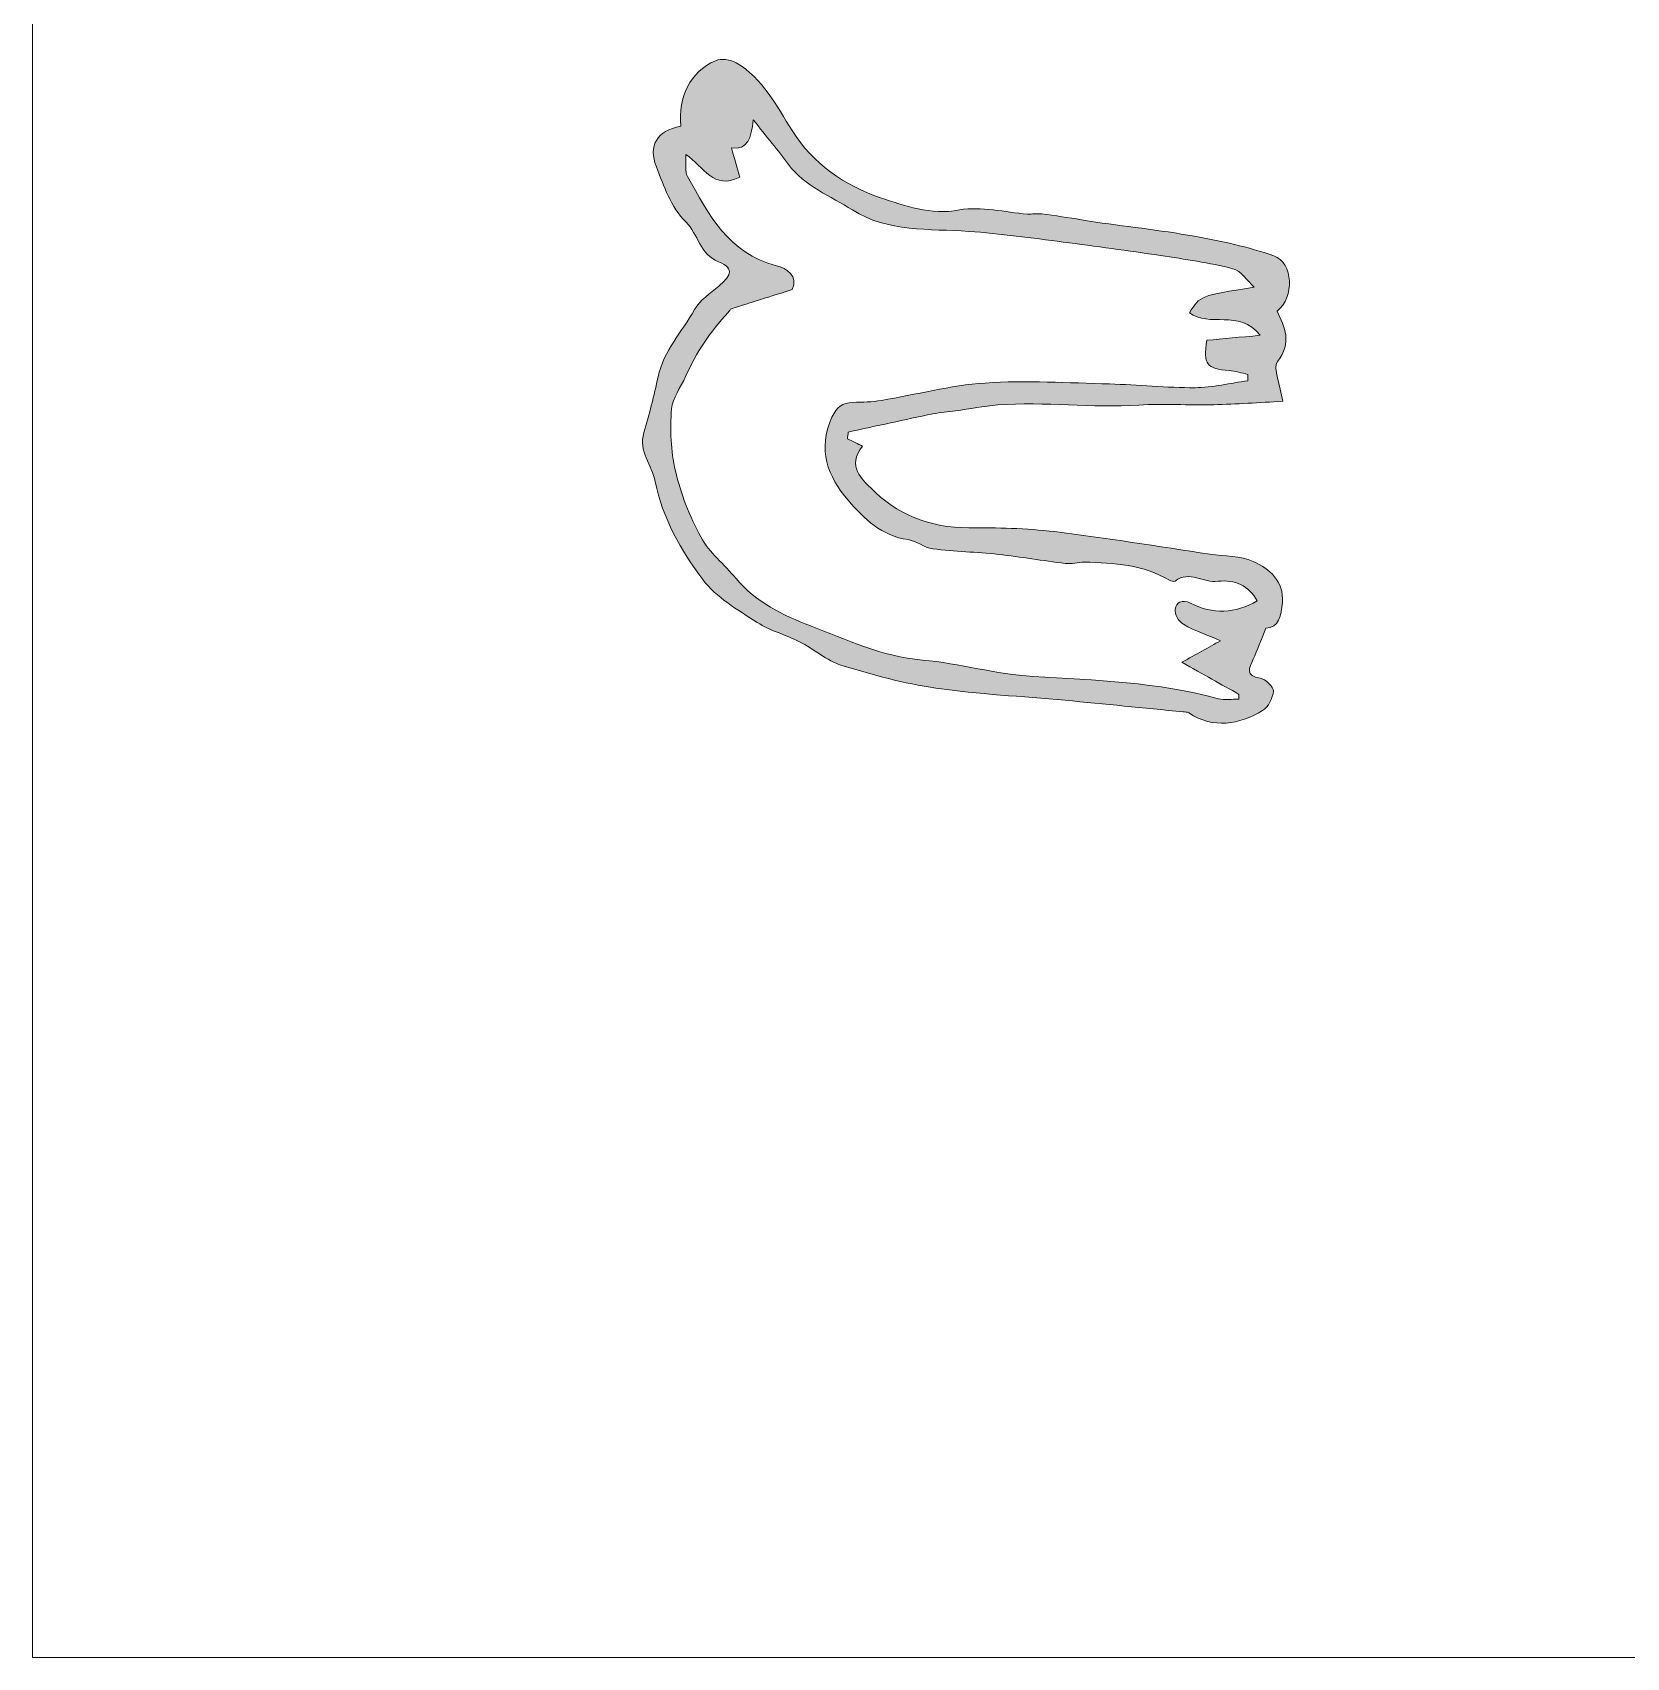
# Model space of a CAD drawing. Header units: inches. Extents: x 2.8 to 15.2, y 2.3 to 21.7.
# Drawn here: x 2.778 to 6.453, y 2.257 to 6.005 of the extents above; entities that cross this region are included whole.
import ezdxf

# ---------------------------------------------------------------- set-up
doc = ezdxf.new("R2010")
doc.units = ezdxf.units.IN
doc.header["$MEASUREMENT"] = 0
doc.layers.add('Layer 1', color=7, linetype='Continuous')

# ---------------------------------------------------------------- blocks, each defined once
blk = doc.blocks.new('block 2')
at = {"layer": 'Layer 1', "lineweight": 0}
blk.add_open_spline([(2.7778, 21.7431), (6.9259, 21.7431), (11.0741, 21.7431), (15.2222, 21.7431), (15.2222, 15.2477), (15.2222, 8.7523), (15.2222, 2.2569), (11.0741, 2.2569), (6.9259, 2.2569), (2.7778, 2.2569), (2.7778, 8.7523), (2.7778, 15.2477), (2.7778, 21.7431)], degree=3, knots=[0, 0, 0, 0, 1, 1, 1, 2, 2, 2, 3, 3, 3, 4, 4, 4, 4], dxfattribs=at)
blk = doc.blocks.new('block 21')
at = {"layer": 'Layer 1', "lineweight": 0}
blk.add_open_spline([(5.6474, 5.3623), (5.688, 5.3939), (5.6848, 5.4739), (5.6399, 5.4896), (5.5808, 5.5104), (5.5185, 5.5238), (5.4565, 5.5349), (5.3762, 5.5492), (5.2948, 5.558), (5.2139, 5.5693), (5.2081, 5.5701), (5.2025, 5.5722), (5.1967, 5.573), (5.1661, 5.5777), (5.1356, 5.5826), (5.1049, 5.5864), (5.094, 5.5877), (5.0827, 5.5854), (5.0718, 5.5861), (5.0194, 5.5899), (4.9651, 5.6048), (4.9153, 5.5955), (4.8485, 5.5829), (4.7884, 5.6051), (4.7327, 5.6238), (4.6515, 5.651), (4.5773, 5.7022), (4.5291, 5.7787), (4.4927, 5.8364), (4.4617, 5.8984), (4.4005, 5.9347), (4.3876, 5.9423), (4.3653, 5.9456), (4.3524, 5.9398), (4.2943, 5.9134), (4.2657, 5.8562), (4.2723, 5.789), (4.2165, 5.7779), (4.197, 5.7435), (4.2161, 5.6951), (4.234, 5.6496), (4.2486, 5.6035), (4.2848, 5.5674), (4.3125, 5.5397), (4.3163, 5.4932), (4.3598, 5.4761), (4.4007, 5.4602), (4.384, 5.4398), (4.36, 5.4199), (4.34, 5.4033), (4.3164, 5.3874), (4.3042, 5.3657), (4.2753, 5.3145), (4.2329, 5.2707), (4.22, 5.2106), (4.2108, 5.1674), (4.2001, 5.1243), (4.1873, 5.082), (4.1742, 5.0386), (4.2061, 5.0071), (4.2135, 4.9692), (4.2299, 4.8844), (4.2736, 4.8105), (4.323, 4.7432), (4.3536, 4.7017), (4.4041, 4.6734), (4.4489, 4.6441), (4.4784, 4.6249), (4.5144, 4.616), (4.5461, 4.5998), (4.5794, 4.5828), (4.6088, 4.556), (4.6436, 4.5451), (4.7147, 4.5231), (4.7874, 4.5034), (4.8609, 4.4927), (4.9594, 4.4784), (5.0594, 4.4739), (5.1587, 4.4646), (5.2494, 4.4561), (5.34, 4.4469), (5.4306, 4.438), (5.435, 4.4375), (5.4402, 4.4379), (5.4436, 4.4357), (5.5015, 4.3977), (5.559, 4.4091), (5.6137, 4.4408), (5.627, 4.4484), (5.6378, 4.4699), (5.6388, 4.4857), (5.6395, 4.4954), (5.6206, 4.5137), (5.6085, 4.5156), (5.5728, 4.5213), (5.5832, 4.5389), (5.5922, 4.5591), (5.6018, 4.5808), (5.6102, 4.603), (5.6217, 4.6311), (5.6505, 4.631), (5.6573, 4.661), (5.6596, 4.6904), (5.6635, 4.739), (5.6299, 4.7681), (5.5925, 4.7849), (5.5626, 4.7983), (5.5261, 4.7967), (5.4924, 4.8017), (5.3729, 4.8193), (5.2537, 4.8391), (5.1338, 4.8536), (5.0685, 4.8614), (5.0022, 4.8627), (4.9363, 4.8625), (4.8471, 4.8622), (4.7698, 4.893), (4.7096, 4.9552), (4.6926, 4.9727), (4.6539, 5.0042), (4.6915, 5.0508), (4.6805, 5.0562), (4.6686, 5.062), (4.6568, 5.0678), (4.6573, 5.073), (4.6579, 5.0782), (4.6585, 5.0834), (4.7235, 5.0974), (4.7885, 5.1117), (4.8536, 5.1252), (4.8709, 5.1287), (4.8887, 5.1295), (4.9062, 5.132), (4.9387, 5.1366), (4.9709, 5.1435), (5.0035, 5.1459), (5.1118, 5.1541), (5.2202, 5.1382), (5.3288, 5.1454), (5.386, 5.1493), (5.4437, 5.1449), (5.5012, 5.1463), (5.5533, 5.1475), (5.6053, 5.1514), (5.6605, 5.1543), (5.6548, 5.1914), (5.6366, 5.2304), (5.6488, 5.2466), (5.6812, 5.2898), (5.6657, 5.325), (5.6474, 5.3623)], degree=3, knots=[0, 0, 0, 0, 1, 1, 1, 2, 2, 2, 3, 3, 3, 4, 4, 4, 5, 5, 5, 6, 6, 6, 7, 7, 7, 8, 8, 8, 9, 9, 9, 10, 10, 10, 11, 11, 11, 12, 12, 12, 13, 13, 13, 14, 14, 14, 15, 15, 15, 16, 16, 16, 17, 17, 17, 18, 18, 18, 19, 19, 19, 20, 20, 20, 21, 21, 21, 22, 22, 22, 23, 23, 23, 24, 24, 24, 25, 25, 25, 26, 26, 26, 27, 27, 27, 28, 28, 28, 29, 29, 29, 30, 30, 30, 31, 31, 31, 32, 32, 32, 33, 33, 33, 34, 34, 34, 35, 35, 35, 36, 36, 36, 37, 37, 37, 38, 38, 38, 39, 39, 39, 40, 40, 40, 41, 41, 41, 42, 42, 42, 43, 43, 43, 44, 44, 44, 45, 45, 45, 46, 46, 46, 47, 47, 47, 48, 48, 48, 49, 49, 49, 50, 50, 50, 50], dxfattribs=at)
blk = doc.blocks.new('block 90')
at = {"layer": 'Layer 1', "lineweight": 0}
blk.add_open_spline([(5.6474, 5.3623), (5.6657, 5.325), (5.6812, 5.2898), (5.6488, 5.2466), (5.6366, 5.2304), (5.6548, 5.1914), (5.6605, 5.1543), (5.6053, 5.1514), (5.5533, 5.1475), (5.5012, 5.1463), (5.4437, 5.1449), (5.386, 5.1493), (5.3288, 5.1454), (5.2202, 5.1382), (5.1118, 5.1541), (5.0035, 5.1459), (4.9709, 5.1435), (4.9387, 5.1366), (4.9062, 5.132), (4.8887, 5.1295), (4.8709, 5.1287), (4.8536, 5.1252), (4.7885, 5.1117), (4.7235, 5.0974), (4.6585, 5.0834), (4.6579, 5.0782), (4.6573, 5.073), (4.6568, 5.0678), (4.6686, 5.062), (4.6805, 5.0562), (4.6915, 5.0508), (4.6539, 5.0042), (4.6926, 4.9727), (4.7096, 4.9552), (4.7698, 4.893), (4.8471, 4.8622), (4.9363, 4.8625), (5.0022, 4.8627), (5.0685, 4.8614), (5.1338, 4.8536), (5.2537, 4.8391), (5.3729, 4.8193), (5.4924, 4.8017), (5.5261, 4.7967), (5.5626, 4.7983), (5.5925, 4.7849), (5.6299, 4.7681), (5.6635, 4.739), (5.6596, 4.6904), (5.6573, 4.661), (5.6505, 4.631), (5.6217, 4.6311), (5.6102, 4.603), (5.6018, 4.5808), (5.5922, 4.5591), (5.5832, 4.5389), (5.5728, 4.5213), (5.6085, 4.5156), (5.6206, 4.5137), (5.6395, 4.4954), (5.6388, 4.4857), (5.6378, 4.4699), (5.627, 4.4484), (5.6137, 4.4408), (5.559, 4.4091), (5.5015, 4.3977), (5.4436, 4.4357), (5.4402, 4.4379), (5.435, 4.4375), (5.4306, 4.438), (5.34, 4.4469), (5.2494, 4.4561), (5.1587, 4.4646), (5.0594, 4.4739), (4.9594, 4.4784), (4.8609, 4.4927), (4.7874, 4.5034), (4.7147, 4.5231), (4.6436, 4.5451), (4.6088, 4.556), (4.5794, 4.5828), (4.5461, 4.5998), (4.5144, 4.616), (4.4784, 4.6249), (4.4489, 4.6441), (4.4041, 4.6734), (4.3536, 4.7017), (4.323, 4.7432), (4.2736, 4.8105), (4.2299, 4.8844), (4.2135, 4.9692), (4.2061, 5.0071), (4.1742, 5.0386), (4.1873, 5.082), (4.2001, 5.1243), (4.2108, 5.1674), (4.22, 5.2106), (4.2329, 5.2707), (4.2753, 5.3145), (4.3042, 5.3657), (4.3164, 5.3874), (4.34, 5.4033), (4.36, 5.4199), (4.384, 5.4398), (4.4007, 5.4602), (4.3598, 5.4761), (4.3163, 5.4932), (4.3125, 5.5397), (4.2848, 5.5674), (4.2486, 5.6035), (4.234, 5.6496), (4.2161, 5.6951), (4.197, 5.7435), (4.2165, 5.7779), (4.2723, 5.789), (4.2657, 5.8562), (4.2943, 5.9134), (4.3524, 5.9398), (4.3653, 5.9456), (4.3876, 5.9423), (4.4005, 5.9347), (4.4617, 5.8984), (4.4927, 5.8364), (4.5291, 5.7787), (4.5773, 5.7022), (4.6515, 5.651), (4.7327, 5.6238), (4.7884, 5.6051), (4.8485, 5.5829), (4.9153, 5.5955), (4.9651, 5.6048), (5.0194, 5.5899), (5.0718, 5.5861), (5.0827, 5.5854), (5.094, 5.5877), (5.1049, 5.5864), (5.1356, 5.5826), (5.1661, 5.5777), (5.1967, 5.573), (5.2025, 5.5722), (5.2081, 5.5701), (5.2139, 5.5693), (5.2948, 5.558), (5.3762, 5.5492), (5.4565, 5.5349), (5.5185, 5.5238), (5.5808, 5.5104), (5.6399, 5.4896), (5.6848, 5.4739), (5.688, 5.3939), (5.6474, 5.3623)], degree=3, knots=[0, 0, 0, 0, 1, 1, 1, 2, 2, 2, 3, 3, 3, 4, 4, 4, 5, 5, 5, 6, 6, 6, 7, 7, 7, 8, 8, 8, 9, 9, 9, 10, 10, 10, 11, 11, 11, 12, 12, 12, 13, 13, 13, 14, 14, 14, 15, 15, 15, 16, 16, 16, 17, 17, 17, 18, 18, 18, 19, 19, 19, 20, 20, 20, 21, 21, 21, 22, 22, 22, 23, 23, 23, 24, 24, 24, 25, 25, 25, 26, 26, 26, 27, 27, 27, 28, 28, 28, 29, 29, 29, 30, 30, 30, 31, 31, 31, 32, 32, 32, 33, 33, 33, 34, 34, 34, 35, 35, 35, 36, 36, 36, 37, 37, 37, 38, 38, 38, 39, 39, 39, 40, 40, 40, 41, 41, 41, 42, 42, 42, 43, 43, 43, 44, 44, 44, 45, 45, 45, 46, 46, 46, 47, 47, 47, 48, 48, 48, 49, 49, 49, 50, 50, 50, 50], dxfattribs=at)
blk = doc.blocks.new('block 91')
at = {"layer": 'Layer 1', "lineweight": 0}
blk.add_open_spline([(5.5944, 5.4174), (5.5782, 5.4322), (5.5643, 5.4553), (5.5456, 5.4601), (5.4909, 5.4741), (5.4346, 5.4818), (5.3786, 5.4903), (5.3039, 5.5016), (5.229, 5.512), (5.154, 5.5216), (5.0816, 5.5308), (5.0092, 5.541), (4.9365, 5.5461), (4.8449, 5.5524), (4.7503, 5.5437), (4.6682, 5.5956), (4.6173, 5.6278), (4.5587, 5.6497), (4.5207, 5.7007), (4.4966, 5.7331), (4.4707, 5.7641), (4.4394, 5.8036), (4.4354, 5.7611), (4.4262, 5.7333), (4.3894, 5.7386), (4.3962, 5.7144), (4.4024, 5.692), (4.4083, 5.6709), (4.3472, 5.6406), (4.3263, 5.6954), (4.2841, 5.7232), (4.2855, 5.6998), (4.2817, 5.6835), (4.2878, 5.6728), (4.3371, 5.5857), (4.3822, 5.4949), (4.4928, 5.467), (4.5163, 5.4611), (4.5448, 5.4425), (4.5291, 5.4117), (4.4787, 5.396), (4.4341, 5.3821), (4.3896, 5.3678), (4.3863, 5.3667), (4.3844, 5.3617), (4.3817, 5.3588), (4.3407, 5.3151), (4.3077, 5.2663), (4.2837, 5.2113), (4.2727, 5.1862), (4.2527, 5.1621), (4.2511, 5.1366), (4.2479, 5.0893), (4.249, 5.0398), (4.2599, 4.9939), (4.2724, 4.9413), (4.2927, 4.8889), (4.3187, 4.8414), (4.3384, 4.8054), (4.373, 4.7778), (4.3998, 4.7454), (4.4454, 4.6906), (4.509, 4.6603), (4.5713, 4.6363), (4.6548, 4.604), (4.7372, 4.5655), (4.8297, 4.5573), (4.9153, 4.5498), (4.9994, 4.5245), (5.0849, 4.5195), (5.2287, 4.5111), (5.3724, 4.5067), (5.5124, 4.4681), (5.5268, 4.4641), (5.5433, 4.4675), (5.5589, 4.4675), (5.5591, 4.4711), (5.5593, 4.4747), (5.5595, 4.4783), (5.5187, 4.5011), (5.4778, 4.524), (5.4274, 4.5522), (5.4608, 4.5707), (5.4885, 4.586), (5.5172, 4.602), (5.4899, 4.6136), (5.4592, 4.6243), (5.4313, 4.6399), (5.421, 4.6456), (5.4105, 4.6639), (5.4122, 4.6746), (5.4146, 4.6898), (5.428, 4.6988), (5.4477, 4.6886), (5.499, 4.662), (5.5504, 4.6647), (5.6017, 4.6937), (5.5816, 4.7297), (5.5495, 4.7436), (5.5111, 4.739), (5.4778, 4.7349), (5.4453, 4.7647), (5.4121, 4.7397), (5.4097, 4.7379), (5.403, 4.7397), (5.3994, 4.7418), (5.3384, 4.7768), (5.2713, 4.7822), (5.2032, 4.7831), (5.1885, 4.7833), (5.1734, 4.7786), (5.1589, 4.7803), (5.1076, 4.7864), (5.0567, 4.7955), (5.0053, 4.8011), (4.9548, 4.8066), (4.9038, 4.8077), (4.8534, 4.8141), (4.8339, 4.8165), (4.8162, 4.8324), (4.7967, 4.8351), (4.7355, 4.8434), (4.695, 4.8837), (4.6585, 4.9259), (4.6109, 4.9809), (4.5871, 5.0432), (4.6211, 5.1173), (4.6321, 5.1413), (4.6452, 5.151), (4.6695, 5.1517), (4.6914, 5.1523), (4.7135, 5.1526), (4.7351, 5.1562), (4.8148, 5.1695), (4.8938, 5.191), (4.974, 5.1964), (5.0692, 5.2028), (5.1654, 5.1966), (5.2612, 5.1942), (5.3269, 5.1925), (5.3925, 5.1852), (5.4581, 5.1856), (5.4988, 5.1859), (5.5394, 5.196), (5.58, 5.2017), (5.58, 5.2065), (5.58, 5.2113), (5.58, 5.2161), (5.5657, 5.2193), (5.5515, 5.2244), (5.537, 5.2254), (5.4842, 5.2292), (5.4767, 5.2386), (5.4855, 5.2949), (5.5235, 5.2984), (5.5617, 5.302), (5.6084, 5.3064), (5.5588, 5.3683), (5.4903, 5.3229), (5.4451, 5.3586), (5.47, 5.3977), (5.47, 5.3977), (5.5944, 5.4174)], degree=3, knots=[0, 0, 0, 0, 1, 1, 1, 2, 2, 2, 3, 3, 3, 4, 4, 4, 5, 5, 5, 6, 6, 6, 7, 7, 7, 8, 8, 8, 9, 9, 9, 10, 10, 10, 11, 11, 11, 12, 12, 12, 13, 13, 13, 14, 14, 14, 15, 15, 15, 16, 16, 16, 17, 17, 17, 18, 18, 18, 19, 19, 19, 20, 20, 20, 21, 21, 21, 22, 22, 22, 23, 23, 23, 24, 24, 24, 25, 25, 25, 26, 26, 26, 27, 27, 27, 28, 28, 28, 29, 29, 29, 30, 30, 30, 31, 31, 31, 32, 32, 32, 33, 33, 33, 34, 34, 34, 35, 35, 35, 36, 36, 36, 37, 37, 37, 38, 38, 38, 39, 39, 39, 40, 40, 40, 41, 41, 41, 42, 42, 42, 43, 43, 43, 44, 44, 44, 45, 45, 45, 46, 46, 46, 47, 47, 47, 48, 48, 48, 49, 49, 49, 50, 50, 50, 51, 51, 51, 52, 52, 52, 53, 53, 53, 54, 54, 54, 54], dxfattribs=at)
blk = doc.blocks.new('block 92')
at = {"layer": 'Layer 1', "true_color": 0xffffff}
h = blk.add_hatch(color=7, dxfattribs=at)
h.dxf.hatch_style = 2
edge = h.paths.add_edge_path()
edge.add_spline(control_points=[(5.6474, 5.3623), (5.6657, 5.325), (5.6812, 5.2898), (5.6488, 5.2466), (5.6366, 5.2304), (5.6548, 5.1914), (5.6605, 5.1543), (5.6053, 5.1514), (5.5533, 5.1475), (5.5012, 5.1463), (5.4437, 5.1449), (5.386, 5.1493), (5.3288, 5.1454), (5.2202, 5.1382), (5.1118, 5.1541), (5.0035, 5.1459), (4.9709, 5.1435), (4.9387, 5.1366), (4.9062, 5.132), (4.8887, 5.1295), (4.8709, 5.1287), (4.8536, 5.1252), (4.7885, 5.1117), (4.7235, 5.0974), (4.6585, 5.0834), (4.6579, 5.0782), (4.6573, 5.073), (4.6568, 5.0678), (4.6686, 5.062), (4.6805, 5.0562), (4.6915, 5.0508), (4.6539, 5.0042), (4.6926, 4.9727), (4.7096, 4.9552), (4.7698, 4.893), (4.8471, 4.8622), (4.9363, 4.8625), (5.0022, 4.8627), (5.0685, 4.8614), (5.1338, 4.8536), (5.2537, 4.8391), (5.3729, 4.8193), (5.4924, 4.8017), (5.5261, 4.7967), (5.5626, 4.7983), (5.5925, 4.7849), (5.6299, 4.7681), (5.6635, 4.739), (5.6596, 4.6904), (5.6573, 4.661), (5.6505, 4.631), (5.6217, 4.6311), (5.6102, 4.603), (5.6018, 4.5808), (5.5922, 4.5591), (5.5832, 4.5389), (5.5728, 4.5213), (5.6085, 4.5156), (5.6206, 4.5137), (5.6395, 4.4954), (5.6388, 4.4857), (5.6378, 4.4699), (5.627, 4.4484), (5.6137, 4.4408), (5.559, 4.4091), (5.5015, 4.3977), (5.4436, 4.4357), (5.4402, 4.4379), (5.435, 4.4375), (5.4306, 4.438), (5.34, 4.4469), (5.2494, 4.4561), (5.1587, 4.4646), (5.0594, 4.4739), (4.9594, 4.4784), (4.8609, 4.4927), (4.7874, 4.5034), (4.7147, 4.5231), (4.6436, 4.5451), (4.6088, 4.556), (4.5794, 4.5828), (4.5461, 4.5998), (4.5144, 4.616), (4.4784, 4.6249), (4.4489, 4.6441), (4.4041, 4.6734), (4.3536, 4.7017), (4.323, 4.7432), (4.2736, 4.8105), (4.2299, 4.8844), (4.2135, 4.9692), (4.2061, 5.0071), (4.1742, 5.0386), (4.1873, 5.082), (4.2001, 5.1243), (4.2108, 5.1674), (4.22, 5.2106), (4.2329, 5.2707), (4.2753, 5.3145), (4.3042, 5.3657), (4.3164, 5.3874), (4.34, 5.4033), (4.36, 5.4199), (4.384, 5.4398), (4.4007, 5.4602), (4.3598, 5.4761), (4.3163, 5.4932), (4.3125, 5.5397), (4.2848, 5.5674), (4.2486, 5.6035), (4.234, 5.6496), (4.2161, 5.6951), (4.197, 5.7435), (4.2165, 5.7779), (4.2723, 5.789), (4.2657, 5.8562), (4.2943, 5.9134), (4.3524, 5.9398), (4.3653, 5.9456), (4.3876, 5.9423), (4.4005, 5.9347), (4.4617, 5.8984), (4.4927, 5.8364), (4.5291, 5.7787), (4.5773, 5.7022), (4.6515, 5.651), (4.7327, 5.6238), (4.7884, 5.6051), (4.8485, 5.5829), (4.9153, 5.5955), (4.9651, 5.6048), (5.0194, 5.5899), (5.0718, 5.5861), (5.0827, 5.5854), (5.094, 5.5877), (5.1049, 5.5864), (5.1356, 5.5826), (5.1661, 5.5777), (5.1967, 5.573), (5.2025, 5.5722), (5.2081, 5.5701), (5.2139, 5.5693), (5.2948, 5.558), (5.3762, 5.5492), (5.4565, 5.5349), (5.5185, 5.5238), (5.5808, 5.5104), (5.6399, 5.4896), (5.6848, 5.4739), (5.688, 5.3939), (5.6474, 5.3623)], knot_values=[0, 0, 0, 0, 1, 1, 1, 2, 2, 2, 3, 3, 3, 4, 4, 4, 5, 5, 5, 6, 6, 6, 7, 7, 7, 8, 8, 8, 9, 9, 9, 10, 10, 10, 11, 11, 11, 12, 12, 12, 13, 13, 13, 14, 14, 14, 15, 15, 15, 16, 16, 16, 17, 17, 17, 18, 18, 18, 19, 19, 19, 20, 20, 20, 21, 21, 21, 22, 22, 22, 23, 23, 23, 24, 24, 24, 25, 25, 25, 26, 26, 26, 27, 27, 27, 28, 28, 28, 29, 29, 29, 30, 30, 30, 31, 31, 31, 32, 32, 32, 33, 33, 33, 34, 34, 34, 35, 35, 35, 36, 36, 36, 37, 37, 37, 38, 38, 38, 39, 39, 39, 40, 40, 40, 41, 41, 41, 42, 42, 42, 43, 43, 43, 44, 44, 44, 45, 45, 45, 46, 46, 46, 47, 47, 47, 48, 48, 48, 49, 49, 49, 50, 50, 50, 50], degree=3, periodic=1)
edge = h.paths.add_edge_path()
edge.add_spline(control_points=[(5.5944, 5.4174), (5.5782, 5.4322), (5.5643, 5.4553), (5.5456, 5.4601), (5.4909, 5.4741), (5.4346, 5.4818), (5.3786, 5.4903), (5.3039, 5.5016), (5.229, 5.512), (5.154, 5.5216), (5.0816, 5.5308), (5.0092, 5.541), (4.9365, 5.5461), (4.8449, 5.5524), (4.7503, 5.5437), (4.6682, 5.5956), (4.6173, 5.6278), (4.5587, 5.6497), (4.5207, 5.7007), (4.4966, 5.7331), (4.4707, 5.7641), (4.4394, 5.8036), (4.4354, 5.7611), (4.4262, 5.7333), (4.3894, 5.7386), (4.3962, 5.7144), (4.4024, 5.692), (4.4083, 5.6709), (4.3472, 5.6406), (4.3263, 5.6954), (4.2841, 5.7232), (4.2855, 5.6998), (4.2817, 5.6835), (4.2878, 5.6728), (4.3371, 5.5857), (4.3822, 5.4949), (4.4928, 5.467), (4.5163, 5.4611), (4.5448, 5.4425), (4.5291, 5.4117), (4.4787, 5.396), (4.4341, 5.3821), (4.3896, 5.3678), (4.3863, 5.3667), (4.3844, 5.3617), (4.3817, 5.3588), (4.3407, 5.3151), (4.3077, 5.2663), (4.2837, 5.2113), (4.2727, 5.1862), (4.2527, 5.1621), (4.2511, 5.1366), (4.2479, 5.0893), (4.249, 5.0398), (4.2599, 4.9939), (4.2724, 4.9413), (4.2927, 4.8889), (4.3187, 4.8414), (4.3384, 4.8054), (4.373, 4.7778), (4.3998, 4.7454), (4.4454, 4.6906), (4.509, 4.6603), (4.5713, 4.6363), (4.6548, 4.604), (4.7372, 4.5655), (4.8297, 4.5573), (4.9153, 4.5498), (4.9994, 4.5245), (5.0849, 4.5195), (5.2287, 4.5111), (5.3724, 4.5067), (5.5124, 4.4681), (5.5268, 4.4641), (5.5433, 4.4675), (5.5589, 4.4675), (5.5591, 4.4711), (5.5593, 4.4747), (5.5595, 4.4783), (5.5187, 4.5011), (5.4778, 4.524), (5.4274, 4.5522), (5.4608, 4.5707), (5.4885, 4.586), (5.5172, 4.602), (5.4899, 4.6136), (5.4592, 4.6243), (5.4313, 4.6399), (5.421, 4.6456), (5.4105, 4.6639), (5.4122, 4.6746), (5.4146, 4.6898), (5.428, 4.6988), (5.4477, 4.6886), (5.499, 4.662), (5.5504, 4.6647), (5.6017, 4.6937), (5.5816, 4.7297), (5.5495, 4.7436), (5.5111, 4.739), (5.4778, 4.7349), (5.4453, 4.7647), (5.4121, 4.7397), (5.4097, 4.7379), (5.403, 4.7397), (5.3994, 4.7418), (5.3384, 4.7768), (5.2713, 4.7822), (5.2032, 4.7831), (5.1885, 4.7833), (5.1734, 4.7786), (5.1589, 4.7803), (5.1076, 4.7864), (5.0567, 4.7955), (5.0053, 4.8011), (4.9548, 4.8066), (4.9038, 4.8077), (4.8534, 4.8141), (4.8339, 4.8165), (4.8162, 4.8324), (4.7967, 4.8351), (4.7355, 4.8434), (4.695, 4.8837), (4.6585, 4.9259), (4.6109, 4.9809), (4.5871, 5.0432), (4.6211, 5.1173), (4.6321, 5.1413), (4.6452, 5.151), (4.6695, 5.1517), (4.6914, 5.1523), (4.7135, 5.1526), (4.7351, 5.1562), (4.8148, 5.1695), (4.8938, 5.191), (4.974, 5.1964), (5.0692, 5.2028), (5.1654, 5.1966), (5.2612, 5.1942), (5.3269, 5.1925), (5.3925, 5.1852), (5.4581, 5.1856), (5.4988, 5.1859), (5.5394, 5.196), (5.58, 5.2017), (5.58, 5.2065), (5.58, 5.2113), (5.58, 5.2161), (5.5657, 5.2193), (5.5515, 5.2244), (5.537, 5.2254), (5.4842, 5.2292), (5.4767, 5.2386), (5.4855, 5.2949), (5.5235, 5.2984), (5.5617, 5.302), (5.6084, 5.3064), (5.5588, 5.3683), (5.4903, 5.3229), (5.4451, 5.3586), (5.47, 5.3977), (5.47, 5.3977), (5.5944, 5.4174)], knot_values=[0, 0, 0, 0, 1, 1, 1, 2, 2, 2, 3, 3, 3, 4, 4, 4, 5, 5, 5, 6, 6, 6, 7, 7, 7, 8, 8, 8, 9, 9, 9, 10, 10, 10, 11, 11, 11, 12, 12, 12, 13, 13, 13, 14, 14, 14, 15, 15, 15, 16, 16, 16, 17, 17, 17, 18, 18, 18, 19, 19, 19, 20, 20, 20, 21, 21, 21, 22, 22, 22, 23, 23, 23, 24, 24, 24, 25, 25, 25, 26, 26, 26, 27, 27, 27, 28, 28, 28, 29, 29, 29, 30, 30, 30, 31, 31, 31, 32, 32, 32, 33, 33, 33, 34, 34, 34, 35, 35, 35, 36, 36, 36, 37, 37, 37, 38, 38, 38, 39, 39, 39, 40, 40, 40, 41, 41, 41, 42, 42, 42, 43, 43, 43, 44, 44, 44, 45, 45, 45, 46, 46, 46, 47, 47, 47, 48, 48, 48, 49, 49, 49, 50, 50, 50, 51, 51, 51, 52, 52, 52, 53, 53, 53, 54, 54, 54, 54], degree=3, periodic=1)
at = {"layer": 'Layer 1', "lineweight": 0}
for points, knots in [([(5.6474, 5.3623), (5.6657, 5.325), (5.6812, 5.2898), (5.6488, 5.2466), (5.6366, 5.2304), (5.6548, 5.1914), (5.6605, 5.1543), (5.6053, 5.1514), (5.5533, 5.1475), (5.5012, 5.1463), (5.4437, 5.1449), (5.386, 5.1493), (5.3288, 5.1454), (5.2202, 5.1382), (5.1118, 5.1541), (5.0035, 5.1459), (4.9709, 5.1435), (4.9387, 5.1366), (4.9062, 5.132), (4.8887, 5.1295), (4.8709, 5.1287), (4.8536, 5.1252), (4.7885, 5.1117), (4.7235, 5.0974), (4.6585, 5.0834), (4.6579, 5.0782), (4.6573, 5.073), (4.6568, 5.0678), (4.6686, 5.062), (4.6805, 5.0562), (4.6915, 5.0508), (4.6539, 5.0042), (4.6926, 4.9727), (4.7096, 4.9552), (4.7698, 4.893), (4.8471, 4.8622), (4.9363, 4.8625), (5.0022, 4.8627), (5.0685, 4.8614), (5.1338, 4.8536), (5.2537, 4.8391), (5.3729, 4.8193), (5.4924, 4.8017), (5.5261, 4.7967), (5.5626, 4.7983), (5.5925, 4.7849), (5.6299, 4.7681), (5.6635, 4.739), (5.6596, 4.6904), (5.6573, 4.661), (5.6505, 4.631), (5.6217, 4.6311), (5.6102, 4.603), (5.6018, 4.5808), (5.5922, 4.5591), (5.5832, 4.5389), (5.5728, 4.5213), (5.6085, 4.5156), (5.6206, 4.5137), (5.6395, 4.4954), (5.6388, 4.4857), (5.6378, 4.4699), (5.627, 4.4484), (5.6137, 4.4408), (5.559, 4.4091), (5.5015, 4.3977), (5.4436, 4.4357), (5.4402, 4.4379), (5.435, 4.4375), (5.4306, 4.438), (5.34, 4.4469), (5.2494, 4.4561), (5.1587, 4.4646), (5.0594, 4.4739), (4.9594, 4.4784), (4.8609, 4.4927), (4.7874, 4.5034), (4.7147, 4.5231), (4.6436, 4.5451), (4.6088, 4.556), (4.5794, 4.5828), (4.5461, 4.5998), (4.5144, 4.616), (4.4784, 4.6249), (4.4489, 4.6441), (4.4041, 4.6734), (4.3536, 4.7017), (4.323, 4.7432), (4.2736, 4.8105), (4.2299, 4.8844), (4.2135, 4.9692), (4.2061, 5.0071), (4.1742, 5.0386), (4.1873, 5.082), (4.2001, 5.1243), (4.2108, 5.1674), (4.22, 5.2106), (4.2329, 5.2707), (4.2753, 5.3145), (4.3042, 5.3657), (4.3164, 5.3874), (4.34, 5.4033), (4.36, 5.4199), (4.384, 5.4398), (4.4007, 5.4602), (4.3598, 5.4761), (4.3163, 5.4932), (4.3125, 5.5397), (4.2848, 5.5674), (4.2486, 5.6035), (4.234, 5.6496), (4.2161, 5.6951), (4.197, 5.7435), (4.2165, 5.7779), (4.2723, 5.789), (4.2657, 5.8562), (4.2943, 5.9134), (4.3524, 5.9398), (4.3653, 5.9456), (4.3876, 5.9423), (4.4005, 5.9347), (4.4617, 5.8984), (4.4927, 5.8364), (4.5291, 5.7787), (4.5773, 5.7022), (4.6515, 5.651), (4.7327, 5.6238), (4.7884, 5.6051), (4.8485, 5.5829), (4.9153, 5.5955), (4.9651, 5.6048), (5.0194, 5.5899), (5.0718, 5.5861), (5.0827, 5.5854), (5.094, 5.5877), (5.1049, 5.5864), (5.1356, 5.5826), (5.1661, 5.5777), (5.1967, 5.573), (5.2025, 5.5722), (5.2081, 5.5701), (5.2139, 5.5693), (5.2948, 5.558), (5.3762, 5.5492), (5.4565, 5.5349), (5.5185, 5.5238), (5.5808, 5.5104), (5.6399, 5.4896), (5.6848, 5.4739), (5.688, 5.3939), (5.6474, 5.3623)], [0, 0, 0, 0, 1, 1, 1, 2, 2, 2, 3, 3, 3, 4, 4, 4, 5, 5, 5, 6, 6, 6, 7, 7, 7, 8, 8, 8, 9, 9, 9, 10, 10, 10, 11, 11, 11, 12, 12, 12, 13, 13, 13, 14, 14, 14, 15, 15, 15, 16, 16, 16, 17, 17, 17, 18, 18, 18, 19, 19, 19, 20, 20, 20, 21, 21, 21, 22, 22, 22, 23, 23, 23, 24, 24, 24, 25, 25, 25, 26, 26, 26, 27, 27, 27, 28, 28, 28, 29, 29, 29, 30, 30, 30, 31, 31, 31, 32, 32, 32, 33, 33, 33, 34, 34, 34, 35, 35, 35, 36, 36, 36, 37, 37, 37, 38, 38, 38, 39, 39, 39, 40, 40, 40, 41, 41, 41, 42, 42, 42, 43, 43, 43, 44, 44, 44, 45, 45, 45, 46, 46, 46, 47, 47, 47, 48, 48, 48, 49, 49, 49, 50, 50, 50, 50]), ([(5.5944, 5.4174), (5.5782, 5.4322), (5.5643, 5.4553), (5.5456, 5.4601), (5.4909, 5.4741), (5.4346, 5.4818), (5.3786, 5.4903), (5.3039, 5.5016), (5.229, 5.512), (5.154, 5.5216), (5.0816, 5.5308), (5.0092, 5.541), (4.9365, 5.5461), (4.8449, 5.5524), (4.7503, 5.5437), (4.6682, 5.5956), (4.6173, 5.6278), (4.5587, 5.6497), (4.5207, 5.7007), (4.4966, 5.7331), (4.4707, 5.7641), (4.4394, 5.8036), (4.4354, 5.7611), (4.4262, 5.7333), (4.3894, 5.7386), (4.3962, 5.7144), (4.4024, 5.692), (4.4083, 5.6709), (4.3472, 5.6406), (4.3263, 5.6954), (4.2841, 5.7232), (4.2855, 5.6998), (4.2817, 5.6835), (4.2878, 5.6728), (4.3371, 5.5857), (4.3822, 5.4949), (4.4928, 5.467), (4.5163, 5.4611), (4.5448, 5.4425), (4.5291, 5.4117), (4.4787, 5.396), (4.4341, 5.3821), (4.3896, 5.3678), (4.3863, 5.3667), (4.3844, 5.3617), (4.3817, 5.3588), (4.3407, 5.3151), (4.3077, 5.2663), (4.2837, 5.2113), (4.2727, 5.1862), (4.2527, 5.1621), (4.2511, 5.1366), (4.2479, 5.0893), (4.249, 5.0398), (4.2599, 4.9939), (4.2724, 4.9413), (4.2927, 4.8889), (4.3187, 4.8414), (4.3384, 4.8054), (4.373, 4.7778), (4.3998, 4.7454), (4.4454, 4.6906), (4.509, 4.6603), (4.5713, 4.6363), (4.6548, 4.604), (4.7372, 4.5655), (4.8297, 4.5573), (4.9153, 4.5498), (4.9994, 4.5245), (5.0849, 4.5195), (5.2287, 4.5111), (5.3724, 4.5067), (5.5124, 4.4681), (5.5268, 4.4641), (5.5433, 4.4675), (5.5589, 4.4675), (5.5591, 4.4711), (5.5593, 4.4747), (5.5595, 4.4783), (5.5187, 4.5011), (5.4778, 4.524), (5.4274, 4.5522), (5.4608, 4.5707), (5.4885, 4.586), (5.5172, 4.602), (5.4899, 4.6136), (5.4592, 4.6243), (5.4313, 4.6399), (5.421, 4.6456), (5.4105, 4.6639), (5.4122, 4.6746), (5.4146, 4.6898), (5.428, 4.6988), (5.4477, 4.6886), (5.499, 4.662), (5.5504, 4.6647), (5.6017, 4.6937), (5.5816, 4.7297), (5.5495, 4.7436), (5.5111, 4.739), (5.4778, 4.7349), (5.4453, 4.7647), (5.4121, 4.7397), (5.4097, 4.7379), (5.403, 4.7397), (5.3994, 4.7418), (5.3384, 4.7768), (5.2713, 4.7822), (5.2032, 4.7831), (5.1885, 4.7833), (5.1734, 4.7786), (5.1589, 4.7803), (5.1076, 4.7864), (5.0567, 4.7955), (5.0053, 4.8011), (4.9548, 4.8066), (4.9038, 4.8077), (4.8534, 4.8141), (4.8339, 4.8165), (4.8162, 4.8324), (4.7967, 4.8351), (4.7355, 4.8434), (4.695, 4.8837), (4.6585, 4.9259), (4.6109, 4.9809), (4.5871, 5.0432), (4.6211, 5.1173), (4.6321, 5.1413), (4.6452, 5.151), (4.6695, 5.1517), (4.6914, 5.1523), (4.7135, 5.1526), (4.7351, 5.1562), (4.8148, 5.1695), (4.8938, 5.191), (4.974, 5.1964), (5.0692, 5.2028), (5.1654, 5.1966), (5.2612, 5.1942), (5.3269, 5.1925), (5.3925, 5.1852), (5.4581, 5.1856), (5.4988, 5.1859), (5.5394, 5.196), (5.58, 5.2017), (5.58, 5.2065), (5.58, 5.2113), (5.58, 5.2161), (5.5657, 5.2193), (5.5515, 5.2244), (5.537, 5.2254), (5.4842, 5.2292), (5.4767, 5.2386), (5.4855, 5.2949), (5.5235, 5.2984), (5.5617, 5.302), (5.6084, 5.3064), (5.5588, 5.3683), (5.4903, 5.3229), (5.4451, 5.3586), (5.47, 5.3977), (5.47, 5.3977), (5.5944, 5.4174)], [0, 0, 0, 0, 1, 1, 1, 2, 2, 2, 3, 3, 3, 4, 4, 4, 5, 5, 5, 6, 6, 6, 7, 7, 7, 8, 8, 8, 9, 9, 9, 10, 10, 10, 11, 11, 11, 12, 12, 12, 13, 13, 13, 14, 14, 14, 15, 15, 15, 16, 16, 16, 17, 17, 17, 18, 18, 18, 19, 19, 19, 20, 20, 20, 21, 21, 21, 22, 22, 22, 23, 23, 23, 24, 24, 24, 25, 25, 25, 26, 26, 26, 27, 27, 27, 28, 28, 28, 29, 29, 29, 30, 30, 30, 31, 31, 31, 32, 32, 32, 33, 33, 33, 34, 34, 34, 35, 35, 35, 36, 36, 36, 37, 37, 37, 38, 38, 38, 39, 39, 39, 40, 40, 40, 41, 41, 41, 42, 42, 42, 43, 43, 43, 44, 44, 44, 45, 45, 45, 46, 46, 46, 47, 47, 47, 48, 48, 48, 49, 49, 49, 50, 50, 50, 51, 51, 51, 52, 52, 52, 53, 53, 53, 54, 54, 54, 54])]:
    blk.add_open_spline(points, degree=3, knots=knots, dxfattribs=at)
blk = doc.blocks.new('block 157')
at = {"layer": 'Layer 1', "lineweight": 0}
blk.add_open_spline([(5.5944, 5.4174), (5.47, 5.3977), (5.47, 5.3977), (5.4451, 5.3586), (5.4903, 5.3229), (5.5588, 5.3683), (5.6084, 5.3064), (5.5617, 5.302), (5.5235, 5.2984), (5.4855, 5.2949), (5.4767, 5.2386), (5.4842, 5.2292), (5.537, 5.2254), (5.5515, 5.2244), (5.5657, 5.2193), (5.58, 5.2161), (5.58, 5.2113), (5.58, 5.2065), (5.58, 5.2017), (5.5394, 5.196), (5.4988, 5.1859), (5.4581, 5.1856), (5.3925, 5.1852), (5.3269, 5.1925), (5.2612, 5.1942), (5.1654, 5.1966), (5.0692, 5.2028), (4.974, 5.1964), (4.8938, 5.191), (4.8148, 5.1695), (4.7351, 5.1562), (4.7135, 5.1526), (4.6914, 5.1523), (4.6695, 5.1517), (4.6452, 5.151), (4.6321, 5.1413), (4.6211, 5.1173), (4.5871, 5.0432), (4.6109, 4.9809), (4.6585, 4.9259), (4.695, 4.8837), (4.7355, 4.8434), (4.7967, 4.8351), (4.8162, 4.8324), (4.8339, 4.8165), (4.8534, 4.8141), (4.9038, 4.8077), (4.9548, 4.8066), (5.0053, 4.8011), (5.0567, 4.7955), (5.1076, 4.7864), (5.1589, 4.7803), (5.1734, 4.7786), (5.1885, 4.7833), (5.2032, 4.7831), (5.2713, 4.7822), (5.3384, 4.7768), (5.3994, 4.7418), (5.403, 4.7397), (5.4097, 4.7379), (5.4121, 4.7397), (5.4453, 4.7647), (5.4778, 4.7349), (5.5111, 4.739), (5.5495, 4.7436), (5.5816, 4.7297), (5.6017, 4.6937), (5.5504, 4.6647), (5.499, 4.662), (5.4477, 4.6886), (5.428, 4.6988), (5.4146, 4.6898), (5.4122, 4.6746), (5.4105, 4.6639), (5.421, 4.6456), (5.4313, 4.6399), (5.4592, 4.6243), (5.4899, 4.6136), (5.5172, 4.602), (5.4885, 4.586), (5.4608, 4.5707), (5.4274, 4.5522), (5.4778, 4.524), (5.5187, 4.5011), (5.5595, 4.4783), (5.5593, 4.4747), (5.5591, 4.4711), (5.5589, 4.4675), (5.5433, 4.4675), (5.5268, 4.4641), (5.5124, 4.4681), (5.3724, 4.5067), (5.2287, 4.5111), (5.0849, 4.5195), (4.9994, 4.5245), (4.9153, 4.5498), (4.8297, 4.5573), (4.7372, 4.5655), (4.6548, 4.604), (4.5713, 4.6363), (4.509, 4.6603), (4.4454, 4.6906), (4.3998, 4.7454), (4.373, 4.7778), (4.3384, 4.8054), (4.3187, 4.8414), (4.2927, 4.8889), (4.2724, 4.9413), (4.2599, 4.9939), (4.249, 5.0398), (4.2479, 5.0893), (4.2511, 5.1366), (4.2527, 5.1621), (4.2727, 5.1862), (4.2837, 5.2113), (4.3077, 5.2663), (4.3407, 5.3151), (4.3817, 5.3588), (4.3844, 5.3617), (4.3863, 5.3667), (4.3896, 5.3678), (4.4341, 5.3821), (4.4787, 5.396), (4.5291, 5.4117), (4.5448, 5.4425), (4.5163, 5.4611), (4.4928, 5.467), (4.3822, 5.4949), (4.3371, 5.5857), (4.2878, 5.6728), (4.2817, 5.6835), (4.2855, 5.6998), (4.2841, 5.7232), (4.3263, 5.6954), (4.3472, 5.6406), (4.4083, 5.6709), (4.4024, 5.692), (4.3962, 5.7144), (4.3894, 5.7386), (4.4262, 5.7333), (4.4354, 5.7611), (4.4394, 5.8036), (4.4707, 5.7641), (4.4966, 5.7331), (4.5207, 5.7007), (4.5587, 5.6497), (4.6173, 5.6278), (4.6682, 5.5956), (4.7503, 5.5437), (4.8449, 5.5524), (4.9365, 5.5461), (5.0092, 5.541), (5.0816, 5.5308), (5.154, 5.5216), (5.229, 5.512), (5.3039, 5.5016), (5.3786, 5.4903), (5.4346, 5.4818), (5.4909, 5.4741), (5.5456, 5.4601), (5.5643, 5.4553), (5.5782, 5.4322), (5.5944, 5.4174)], degree=3, knots=[0, 0, 0, 0, 1, 1, 1, 2, 2, 2, 3, 3, 3, 4, 4, 4, 5, 5, 5, 6, 6, 6, 7, 7, 7, 8, 8, 8, 9, 9, 9, 10, 10, 10, 11, 11, 11, 12, 12, 12, 13, 13, 13, 14, 14, 14, 15, 15, 15, 16, 16, 16, 17, 17, 17, 18, 18, 18, 19, 19, 19, 20, 20, 20, 21, 21, 21, 22, 22, 22, 23, 23, 23, 24, 24, 24, 25, 25, 25, 26, 26, 26, 27, 27, 27, 28, 28, 28, 29, 29, 29, 30, 30, 30, 31, 31, 31, 32, 32, 32, 33, 33, 33, 34, 34, 34, 35, 35, 35, 36, 36, 36, 37, 37, 37, 38, 38, 38, 39, 39, 39, 40, 40, 40, 41, 41, 41, 42, 42, 42, 43, 43, 43, 44, 44, 44, 45, 45, 45, 46, 46, 46, 47, 47, 47, 48, 48, 48, 49, 49, 49, 50, 50, 50, 51, 51, 51, 52, 52, 52, 53, 53, 53, 54, 54, 54, 54], dxfattribs=at)

msp = doc.modelspace()

# ---------------------------------------------------------------- block references
at = {"layer": 'Layer 1'}
for name in ['block 2', 'block 21', 'block 90', 'block 92', 'block 91', 'block 157']:
    msp.add_blockref(name, (0, 0), dxfattribs=at)

doc.saveas('drawing.dxf')
